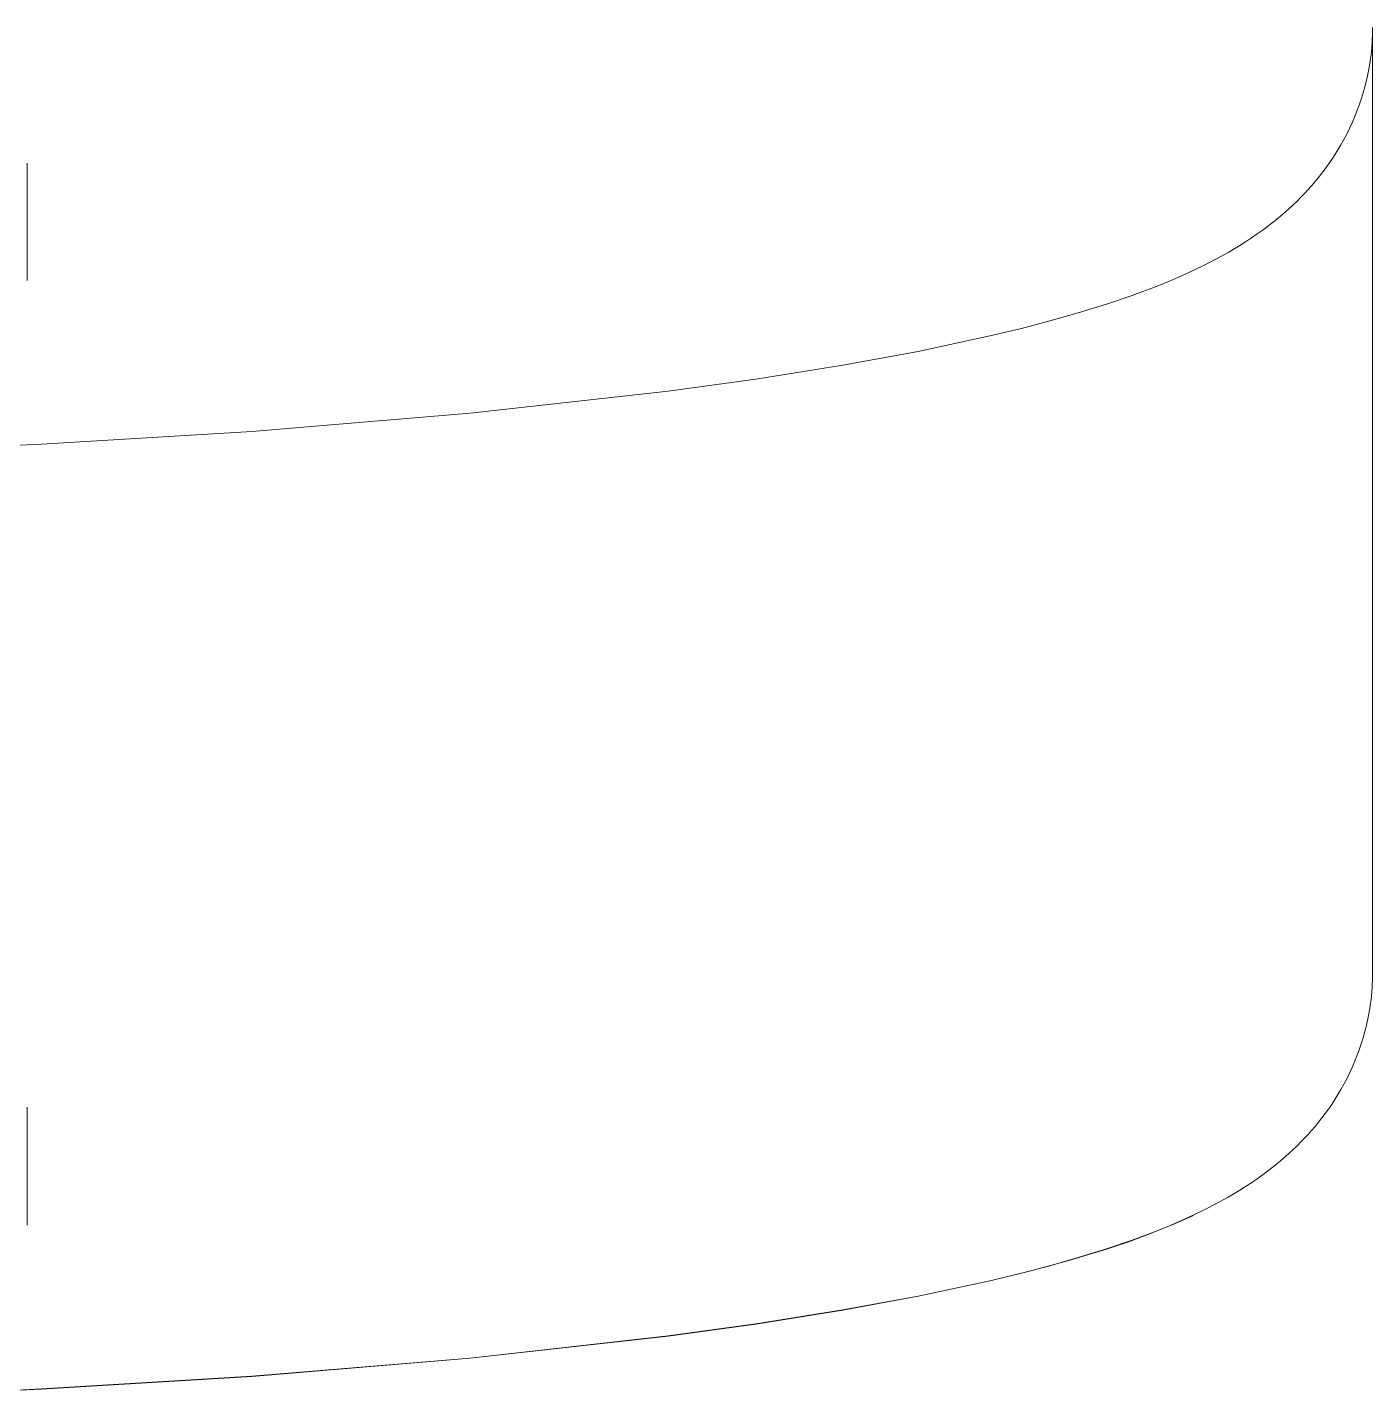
# Model space of a CAD drawing. Header units: inches. Extents: x -7 to 144, y -3 to 95.
# Drawn here: x 20.685 to 21.213, y 73.609 to 74.145 of the extents above; entities that cross this region are included whole.
import ezdxf

# ---------------------------------------------------------------- set-up
doc = ezdxf.new("R2010")
doc.units = ezdxf.units.IN
doc.layers.add('ZANO_R', color=7, linetype='Continuous', lineweight=0)

msp = doc.modelspace()

# ---------------------------------------------------------------- linework, layer by layer
at = {"layer": 'ZANO_R'}
for p, q in [((21.21297, 74.14245), (21.21285, 74.13978)), ((21.21301, 74.14514), (21.21297, 74.14245)), ((21.21301, 73.82555), (21.21301, 74.14242)), ((21.21266, 74.13714), (21.21239, 74.13453)), ((21.21285, 74.13978), (21.21266, 74.13714)), ((21.21205, 74.13194), (21.21163, 74.12938)), ((21.21239, 74.13453), (21.21205, 74.13194)), ((21.21115, 74.12685), (21.21059, 74.12435)), ((21.21163, 74.12938), (21.21115, 74.12685)), ((21.20997, 74.12187), (21.20929, 74.11943)), ((21.21059, 74.12435), (21.20997, 74.12187)), ((21.20854, 74.11702), (21.20773, 74.11464)), ((21.20929, 74.11943), (21.20854, 74.11702)), ((21.20594, 74.10999), (21.20495, 74.10771)), ((21.20686, 74.1123), (21.20594, 74.10999)), ((21.20773, 74.11464), (21.20686, 74.1123)), ((21.20391, 74.10547), (21.20283, 74.1033)), ((21.20495, 74.10771), (21.20391, 74.10547)), ((21.20057, 74.09912), (21.19939, 74.09712)), ((21.20172, 74.10118), (21.20057, 74.09912)), ((21.20283, 74.1033), (21.20172, 74.10118)), ((21.19695, 74.0933), (21.19569, 74.09147)), ((21.19819, 74.09518), (21.19695, 74.0933)), ((21.19939, 74.09712), (21.19819, 74.09518)), ((20.68545, 74.09187), (20.68545, 74.04593)), ((21.1931, 74.08797), (21.19177, 74.08629)), ((21.1944, 74.08969), (21.1931, 74.08797)), ((21.19569, 74.09147), (21.1944, 74.08969)), ((21.18906, 74.08308), (21.18768, 74.08154)), ((21.19042, 74.08466), (21.18906, 74.08308)), ((21.19177, 74.08629), (21.19042, 74.08466)), ((21.18348, 74.07719), (21.18129, 74.07509)), ((21.18489, 74.0786), (21.18348, 74.07719)), ((21.18629, 74.08005), (21.18489, 74.0786)), ((21.18768, 74.08154), (21.18629, 74.08005)), ((21.17908, 74.07307), (21.17685, 74.07114)), ((21.18129, 74.07509), (21.17908, 74.07307)), ((21.17233, 74.0675), (21.17005, 74.06579)), ((21.17459, 74.06928), (21.17233, 74.0675)), ((21.17685, 74.07114), (21.17459, 74.06928)), ((21.16547, 74.06258), (21.16318, 74.06107)), ((21.16777, 74.06415), (21.16547, 74.06258)), ((21.17005, 74.06579), (21.16777, 74.06415)), ((21.1563, 74.0569), (21.15174, 74.05439)), ((21.16088, 74.05963), (21.1563, 74.0569)), ((21.16318, 74.06107), (21.16088, 74.05963)), ((21.14724, 74.05206), (21.14267, 74.04984)), ((21.15174, 74.05439), (21.14724, 74.05206)), ((21.13331, 74.04569), (21.12853, 74.04374)), ((21.13802, 74.04772), (21.13331, 74.04569)), ((21.14267, 74.04984), (21.13802, 74.04772)), ((21.11872, 74.04006), (21.10858, 74.03662)), ((21.12853, 74.04374), (21.11872, 74.04006)), ((21.10858, 74.03662), (21.09754, 74.03322)), ((21.08642, 74.03005), (21.07525, 74.02712)), ((21.09754, 74.03322), (21.08642, 74.03005)), ((21.06401, 74.02442), (21.03474, 74.01814)), ((21.07525, 74.02712), (21.06401, 74.02442)), ((21.03474, 74.01814), (21.00529, 74.01273)), ((21.00529, 74.01273), (20.97108, 74.00729)), ((20.93676, 74.00256), (20.85911, 73.99388)), ((20.97108, 74.00729), (20.93676, 74.00256)), ((20.85911, 73.99388), (20.77349, 73.98675)), ((20.77349, 73.98675), (20.69106, 73.98174)), ((20.69106, 73.98174), (20.64535, 73.97963)), ((21.21301, 73.8254), (21.21301, 73.82555)), ((21.21301, 73.77486), (21.21301, 73.8254)), ((21.21297, 73.77213), (21.21285, 73.76947)), ((21.21301, 73.77482), (21.21297, 73.77213)), ((21.21266, 73.76683), (21.21239, 73.76421)), ((21.21285, 73.76947), (21.21266, 73.76683)), ((21.21205, 73.76162), (21.21163, 73.75906)), ((21.21239, 73.76421), (21.21205, 73.76162)), ((21.21115, 73.75653), (21.21059, 73.75403)), ((21.21163, 73.75906), (21.21115, 73.75653)), ((21.20997, 73.75156), (21.20929, 73.74911)), ((21.21059, 73.75403), (21.20997, 73.75156)), ((21.20854, 73.7467), (21.20773, 73.74433)), ((21.20929, 73.74911), (21.20854, 73.7467)), ((21.20594, 73.73967), (21.20495, 73.7374)), ((21.20686, 73.74198), (21.20594, 73.73967)), ((21.20773, 73.74433), (21.20686, 73.74198)), ((21.20391, 73.73516), (21.20283, 73.73298)), ((21.20495, 73.7374), (21.20391, 73.73516)), ((21.20057, 73.7288), (21.19939, 73.72681)), ((21.20172, 73.73086), (21.20057, 73.7288)), ((21.20283, 73.73298), (21.20172, 73.73086)), ((21.19819, 73.72487), (21.19695, 73.72298)), ((21.19939, 73.72681), (21.19819, 73.72487)), ((20.68545, 73.72183), (20.68545, 73.67561)), ((21.1944, 73.71937), (21.1931, 73.71765)), ((21.19569, 73.72115), (21.1944, 73.71937)), ((21.19695, 73.72298), (21.19569, 73.72115)), ((21.18906, 73.71276), (21.18768, 73.71122)), ((21.19042, 73.71434), (21.18906, 73.71276)), ((21.19177, 73.71597), (21.19042, 73.71434)), ((21.1931, 73.71765), (21.19177, 73.71597)), ((21.18489, 73.70828), (21.18348, 73.70687)), ((21.18629, 73.70973), (21.18489, 73.70828)), ((21.18768, 73.71122), (21.18629, 73.70973)), ((21.17908, 73.70276), (21.17685, 73.70082)), ((21.18129, 73.70477), (21.17908, 73.70276)), ((21.18348, 73.70687), (21.18129, 73.70477)), ((21.17233, 73.69718), (21.17005, 73.69547)), ((21.17459, 73.69896), (21.17233, 73.69718)), ((21.17685, 73.70082), (21.17459, 73.69896)), ((21.16547, 73.69226), (21.16318, 73.69076)), ((21.16777, 73.69384), (21.16547, 73.69226)), ((21.17005, 73.69547), (21.16777, 73.69384)), ((21.1563, 73.68658), (21.15174, 73.68407)), ((21.16088, 73.68931), (21.1563, 73.68658)), ((21.16318, 73.69076), (21.16088, 73.68931)), ((21.14724, 73.68175), (21.14267, 73.67952)), ((21.15174, 73.68407), (21.14724, 73.68175)), ((21.13433, 73.67576), (21.12585, 73.67232)), ((21.13331, 73.67537), (21.12853, 73.67342)), ((21.13802, 73.6774), (21.13331, 73.67537)), ((21.14269, 73.67948), (21.13433, 73.67576)), ((21.14267, 73.67952), (21.13802, 73.6774)), ((21.12585, 73.67232), (21.11727, 73.66914)), ((21.12853, 73.67342), (21.11872, 73.66974)), ((21.1086, 73.66624), (21.09386, 73.66176)), ((21.10858, 73.6663), (21.09754, 73.6629)), ((21.11872, 73.66974), (21.10858, 73.6663)), ((21.11727, 73.66914), (21.1086, 73.66624)), ((21.08642, 73.65973), (21.07525, 73.6568)), ((21.09386, 73.66176), (21.079, 73.65769)), ((21.09754, 73.6629), (21.08642, 73.65973)), ((21.06401, 73.65411), (21.03474, 73.64782)), ((21.06403, 73.65404), (21.03475, 73.64775)), ((21.07525, 73.6568), (21.06401, 73.65411)), ((21.079, 73.65769), (21.06403, 73.65404)), ((21.03474, 73.64782), (21.00529, 73.64241)), ((21.03475, 73.64775), (21.0053, 73.64233)), ((21.00529, 73.64241), (20.97108, 73.63698)), ((21.0053, 73.64233), (20.97109, 73.63689)), ((20.97108, 73.63698), (20.93676, 73.63225)), ((20.97109, 73.63689), (20.93677, 73.63216)), ((20.93676, 73.63225), (20.85911, 73.62356)), ((20.93677, 73.63216), (20.85911, 73.62347)), ((20.85911, 73.62356), (20.77349, 73.61643)), ((20.85911, 73.62347), (20.7735, 73.61633)), ((20.77349, 73.61643), (20.69106, 73.61142)), ((20.7735, 73.61633), (20.69106, 73.61131)), ((20.69106, 73.61142), (20.64535, 73.60931)), ((20.69106, 73.61131), (20.64535, 73.6092))]:
    msp.add_line(p, q, dxfattribs=at)

doc.saveas('drawing.dxf')
